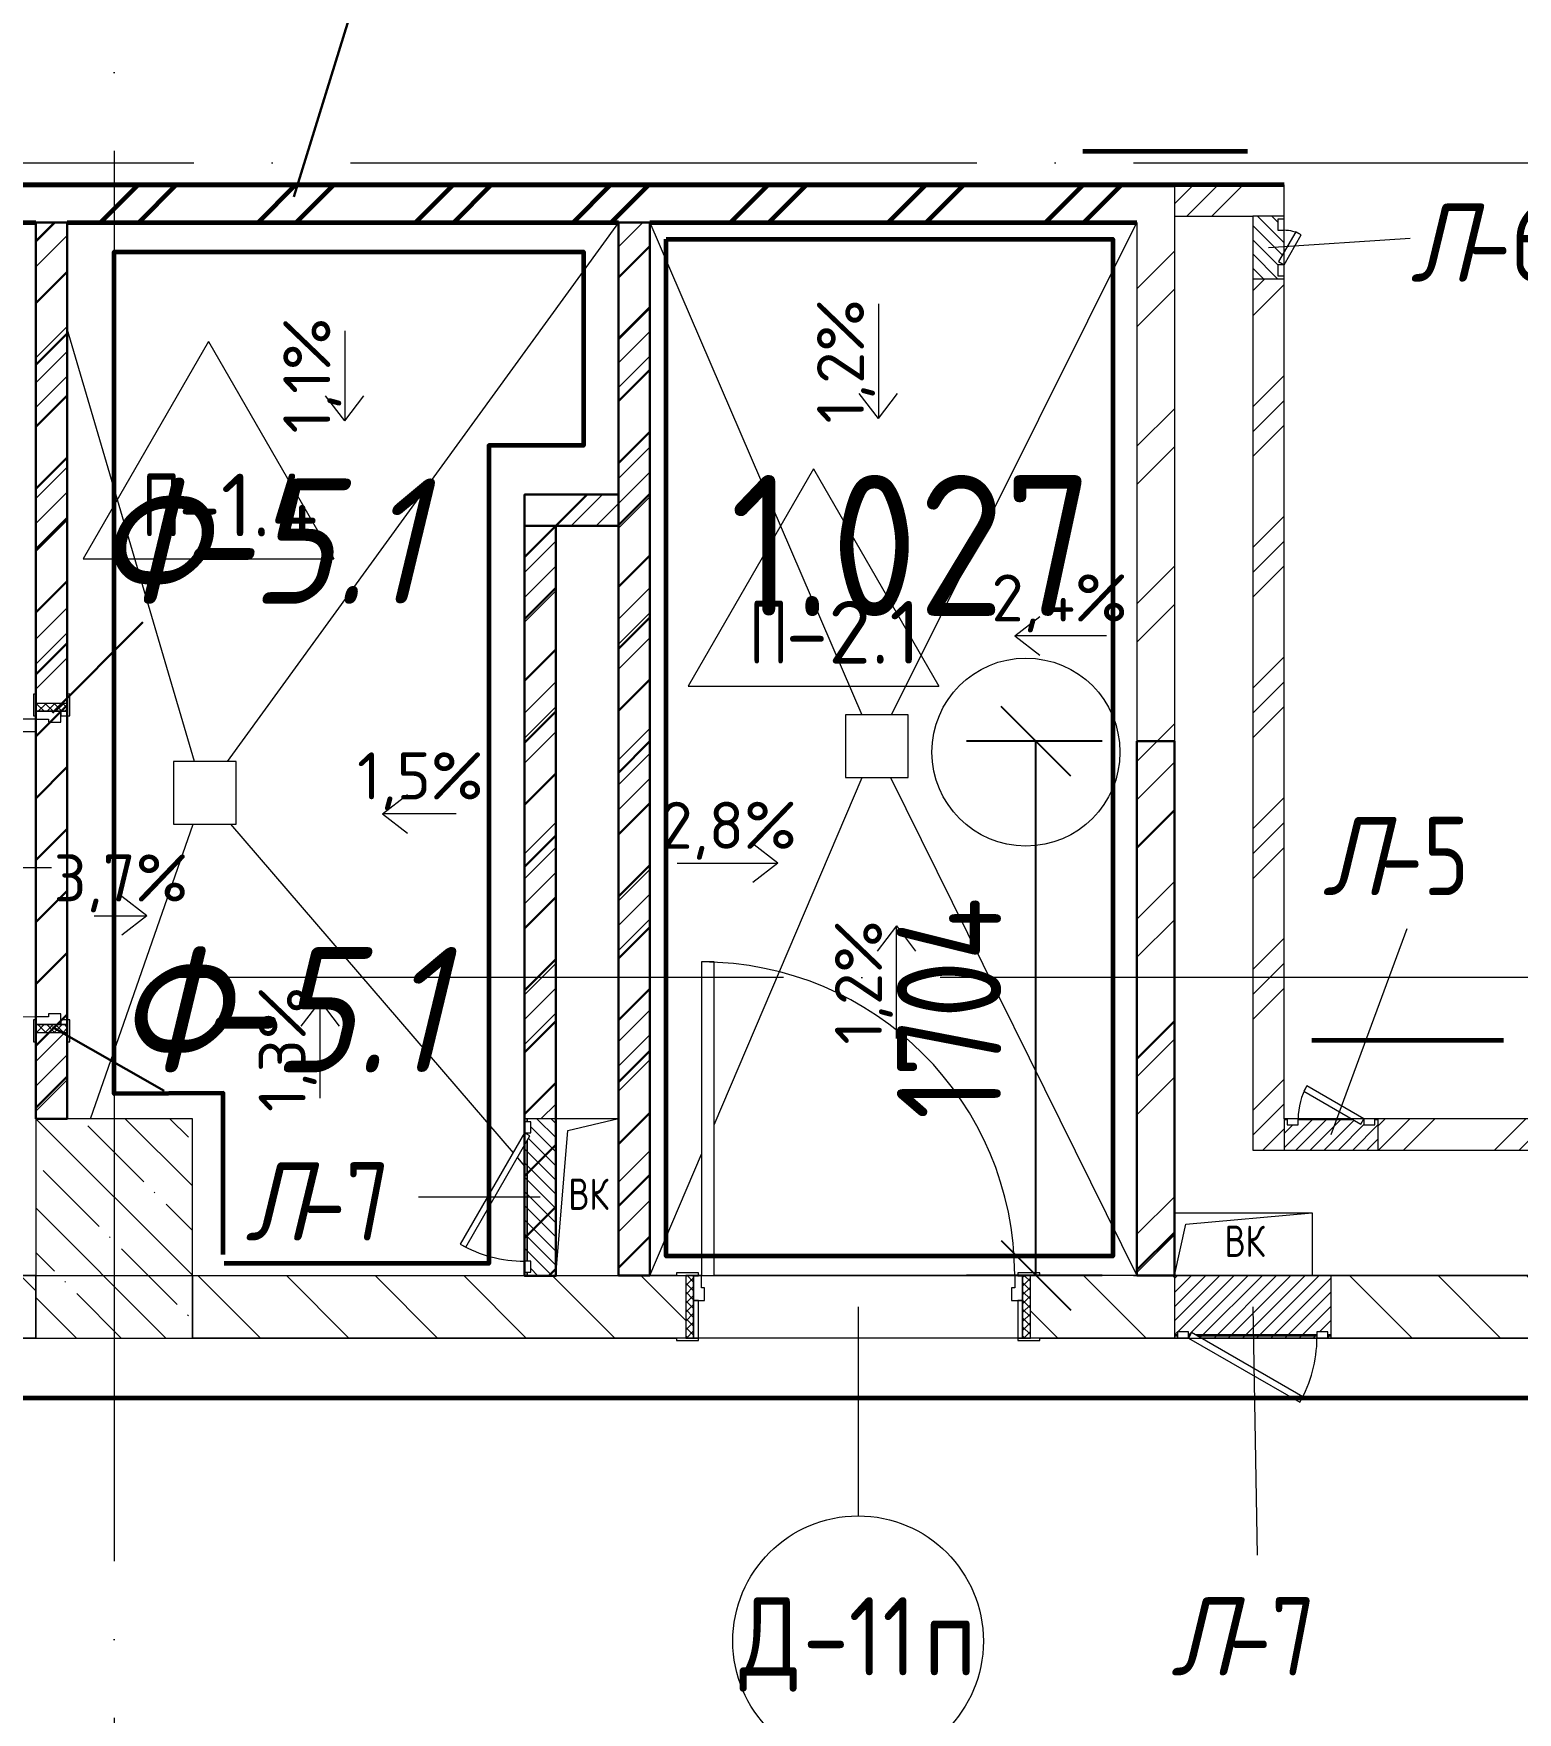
# Model space of a CAD drawing. Header units: millimetres. Extents: x -592259 to 288321, y -552984 to 293768.
# Drawn here: x 111230 to 115968, y 38580 to 43938 of the extents above; entities that cross this region are included whole.
import ezdxf

# ---------------------------------------------------------------- set-up
doc = ezdxf.new("R2010")
doc.units = ezdxf.units.MM
doc.linetypes.add('ADSK_Линия сетки', pattern=[2500, 2000, -250, 0, -250])
doc.layers.get('Defpoints').update_dxf_attribs({"color": 250})
for name, color, linetype, lineweight in [('0) кирпич', 30, 'Continuous', 60), ('0.2) Кирп 3.1 вып', 30, 'Continuous', 30), ('0.2) Кирпич 3 вып', 30, 'Continuous', 30), ('0.3) ПГП 4 вып', 4, 'Continuous', 30), ('2)Фарх готовы', 3, 'Continuous', 30), ('2)Фархверки', 40, 'Continuous', 30), ('2.2)Фарх остаток.', 1, 'Continuous', 30), ('4.1) Штук. 3 вып', 6, 'Continuous', 60), ('4.1) Штук. 3.1 вып', 6, 'Continuous', 60), ('4.1.1) Штук.  швы3 вып.', 6, 'Continuous', 60), ('4.2) Штук 4 вып', 6, 'Continuous', 60), ('A-AREA-____-IDEN', 250, 'Continuous', 9), ('A-DETL-GENF-OTLN', 250, 'Continuous', 5), ('A-DOOR-____-IDEN', 250, 'Continuous', 9), ('A-DOOR-____-MCUT', 250, 'Continuous', 5), ('A-DOOR-____-OTLN', 250, 'Continuous', 5), ('A-DOOR-FRAM-MCUT', 250, 'Continuous', 5), ('A-DOOR-FRAM-OTLN', 250, 'Continuous', 5), ('A-FLOR-____-IDEN', 250, 'Continuous', 9), ('A-FLOR-____-OTLN', 250, 'Continuous', 9), ('A-GENM-____-MCUT', 250, 'Continuous', 25), ('A-GENM-____-OTLN', 250, 'Continuous', 9), ('A-GLAZ-____-OTLN', 250, 'Continuous', 5), ('A-WALL-____-MCUT', 250, 'Continuous', 13), ('A-WALL-____-PATT', 250, 'Continuous', 13), ('G-____-____-DIMS', 250, 'Continuous', 9), ('I-WALL-____-OTLN', 250, 'Continuous', 9), ('S-COLS-____-MCUT', 250, 'Continuous', 25), ('S-COLS-____-OTLN', 250, 'Continuous', 9), ('S-GRID-____-OTLN', 250, 'Continuous', 9)]:
    doc.layers.add(name, color=color, linetype=linetype, lineweight=lineweight)
doc.styles.add('GOST Common_1', font='', dxfattribs={"width": 0.9, "height": 250})
doc.styles.add('ISOCPEUR', font='isocpeur.ttf', dxfattribs={"width": 0.8, "height": 100})
doc.styles.add('ISOCPEUR_1', font='isocpeur.ttf', dxfattribs={"width": 0.9, "height": 250})
doc.styles.add('ISOCPEUR_2', font='isocpeur.ttf', dxfattribs={"height": 160})
doc.styles.add('ISOCPEUR_3', font='isocpeur.ttf', dxfattribs={"height": 250})
doc.styles.add('ISOCPEUR_I', font='isocpeui.ttf', dxfattribs={"width": 0.9, "height": 12.5})
doc.styles.add('ISOCPEUR_I_1', font='ГОСТ тип А.ttf', dxfattribs={"height": 2500})
doc.styles.get("Standard").update_dxf_attribs({"font": 'ГОСТ тип А.ttf'})
doc.styles.get('GOST Common_1').set_extended_font_data('GOST Common')
doc.dimstyles.new('А3', dxfattribs={"dimtxt": 333, "dimasz": 222, "dimexe": 222, "dimexo": 111, "dimgap": 111, "dimtad": 1, "dimtoh": 1, "dimdec": 0, "dimrnd": 0.0015, "dimzin": 0, "dimdsep": 46, "dimtxsty": 'Standard', "dimblk": 'OBLIQUE', "dimcen": 0, "dimclrd": 7, "dimclre": 7, "dimclrt": 7, "dimadec": 0, "dimazin": 0, "dimtfac": 1, "dimtdec": 0, "dimtofl": 0, "dimtmove": 0, "dimatfit": 3, "dimfxl": 1, "dimtolj": 1, "dimtzin": 0, "dimarcsym": 0})
pattern_1 = [(45, (12287.9, -0.0006), (-224.5064, 224.5064), []), (45, (12367.3, -0.0006), (0, 449.0128), []), (45, (12208.54, -0.0006), (0, 449.0128), [])]
pattern_2 = [(45, (12287.9, -0.0006), (-251.4472, 251.4472), []), (45, (12287.9, 381), (-251.4472, 251.4472), [])]
pattern_3 = [(45, (125, 0), (-22.6274, 22.6274), [])]

# ---------------------------------------------------------------- blocks, each defined once
blk = doc.blocks.new('Дверь_СКБ_1Ст_Внутренняя - Д-11п_1100x2100h_ПУИ-41840653-АР1_Маркировочный план 1 этажа С2и3')
at = {"layer": 'A-DOOR-____-OTLN'}
h = blk.add_hatch(dxfattribs=at)
h.set_pattern_fill('FP_14', color=256, style=0, pattern_type=2)
h.set_pattern_definition([(135, (1751.41, 164.685), (-14.14214, -14.14214), []), (225, (1751.41, 164.685), (14.14214, -14.14214), [])])
h.paths.add_polyline_path([(562.5, -100), (562.5, 100), (537.5, 100), (537.5, -100), (562.5, -100)])
at = {"layer": 'A-DOOR-FRAM-OTLN'}
h = blk.add_hatch(dxfattribs=at)
h.set_pattern_fill('FP_15', color=256, style=0, pattern_type=2)
h.set_pattern_definition([(45, (-371.384, 164.685), (-14.1421, 14.1421), []), (135, (-371.384, 164.685), (-14.1421, -14.1421), [])])
h.paths.add_polyline_path([(-512.5, -100), (-512.5, 100), (-537.5, 100), (-537.5, -100)])
at = {"layer": 'A-DOOR-____-MCUT'}
for p, q in [((-487.5, 1100), (-487.5, 100)), ((-447.5, 1100), (-487.5, 1100)), ((-447.5, 100), (-447.5, 1100)), ((-487.5, 100), (-447.5, 100))]:
    blk.add_line(p, q, dxfattribs=at)
at = {"layer": 'A-DOOR-____-OTLN'}
blk.add_arc((-487.5, 100), 1000, 360, 90, dxfattribs=at)
at = {"layer": 'A-DOOR-FRAM-MCUT'}
for p, q in [((-497.5, 108), (-567.5, 108)), ((-567.5, 108), (-567.5, 100)), ((-497.5, 100), (-497.5, 108)), ((592.5, 108), (522.5, 108)), ((522.5, 108), (522.5, 100)), ((592.5, 100), (592.5, 108)), ((-567.5, 100), (-497.5, 100)), ((-512.5, 100), (-537.5, 100)), ((-537.5, 100), (-537.5, -100)), ((-487.5, 100), (-512.5, 100)), ((-512.5, 100), (-512.5, 20)), ((-512.5, -100), (-512.5, 100)), ((-497.5, 100), (-512.5, 100)), ((-512.5, 100), (-512.5, 99)), ((-512.5, 99), (-497.5, 99)), ((-497.5, 99), (-497.5, 100)), ((-487.5, 60), (-487.5, 100)), ((-477.5, 60), (-487.5, 60)), ((-477.5, 20), (-477.5, 60)), ((512.5, 60), (502.5, 60)), ((502.5, 60), (502.5, 20)), ((512.5, 100), (512.5, 60)), ((537.5, 100), (512.5, 100)), ((537.5, 100), (522.5, 100)), ((522.5, 100), (522.5, 99)), ((522.5, 100), (592.5, 100)), ((522.5, 99), (537.5, 99)), ((537.5, 20), (537.5, 100)), ((562.5, 100), (537.5, 100)), ((537.5, 100), (537.5, -100)), ((537.5, 99), (537.5, 100)), ((562.5, -100), (562.5, 100)), ((-512.5, 20), (-477.5, 20)), ((-497.5, 20), (-512.5, 20)), ((-512.5, 20), (-512.5, -100)), ((-497.5, -100), (-497.5, 20)), ((502.5, 20), (537.5, 20)), ((537.5, 20), (522.5, 20)), ((522.5, 20), (522.5, -100)), ((537.5, -100), (537.5, 20)), ((-497.5, -100), (-567.5, -100)), ((-567.5, -100), (-567.5, -108)), ((-537.5, -100), (-512.5, -100)), ((-512.5, -100), (-497.5, -100)), ((-497.5, -108), (-497.5, -100)), ((522.5, -100), (537.5, -100)), ((592.5, -100), (522.5, -100)), ((522.5, -100), (522.5, -108)), ((537.5, -100), (562.5, -100)), ((592.5, -108), (592.5, -100)), ((-567.5, -108), (-497.5, -108)), ((522.5, -108), (592.5, -108))]:
    blk.add_line(p, q, dxfattribs=at)
blk = doc.blocks.new('Дверь_СКБ_1Ст_Внутренняя - Д-34л_1050x2100h_Душ-42650450-АР1_Маркировочный план 1 этажа С2и3')
at = {"layer": 'A-DOOR-____-OTLN'}
h = blk.add_hatch(dxfattribs=at)
h.set_pattern_fill('FP_32', color=256, style=0, pattern_type=2)
h.set_pattern_definition([(135, (1776.41, 114.685), (-14.14214, -14.14214), []), (225, (1776.41, 114.685), (14.14214, -14.14214), [])])
h.paths.add_polyline_path([(512.5, -50), (537.5, -50), (537.5, 50), (512.5, 50)])
at = {"layer": 'A-DOOR-FRAM-OTLN'}
h = blk.add_hatch(dxfattribs=at)
h.set_pattern_fill('FP_33', color=256, style=0, pattern_type=2)
h.set_pattern_definition([(45, (-346.384, 114.685), (-14.1421, 14.1421), []), (135, (-346.384, 114.685), (-14.1421, -14.1421), [])])
h.paths.add_polyline_path([(-512.5, 48.1), (-512.5, -50), (-487.5, -50), (-487.5, 50), (-512.5, 50)])
at = {"layer": 'A-DOOR-____-MCUT'}
for p, q in [((487.5, 1000), (447.5, 1000)), ((447.5, 1000), (447.5, 50)), ((487.5, 50), (487.5, 1000)), ((447.5, 50), (487.5, 50))]:
    blk.add_line(p, q, dxfattribs=at)
at = {"layer": 'A-DOOR-____-OTLN'}
blk.add_arc((487.5, 50), 950, 90, 180, dxfattribs=at)
at = {"layer": 'A-DOOR-FRAM-MCUT'}
for p, q in [((-472.5, 58), (-542.5, 58)), ((-542.5, 58), (-542.5, 50)), ((-472.5, 50), (-472.5, 58)), ((567.5, 58), (497.5, 58)), ((497.5, 58), (497.5, 50)), ((567.5, 50), (567.5, 58)), ((-542.5, 50), (-472.5, 50)), ((-487.5, 50), (-512.5, 50)), ((-512.5, 50), (-512.5, -50)), ((-462.5, 50), (-487.5, 50)), ((-487.5, 50), (-487.5, -30)), ((-487.5, -50), (-487.5, 50)), ((-472.5, 50), (-487.5, 50)), ((-487.5, 50), (-487.5, 49)), ((-487.5, 49), (-472.5, 49)), ((-472.5, 49), (-472.5, 50)), ((-462.5, 10), (-462.5, 50)), ((-452.5, 10), (-462.5, 10)), ((-452.5, -30), (-452.5, 10)), ((487.5, 10), (477.5, 10)), ((477.5, 10), (477.5, -30)), ((487.5, 50), (487.5, 10)), ((512.5, 50), (487.5, 50)), ((512.5, 50), (497.5, 50)), ((497.5, 50), (497.5, 49)), ((497.5, 50), (567.5, 50)), ((497.5, 49), (512.5, 49)), ((512.5, -30), (512.5, 50)), ((537.5, 50), (512.5, 50)), ((512.5, 50), (512.5, -50)), ((512.5, 49), (512.5, 50)), ((537.5, -50), (537.5, 50)), ((-472.5, -50), (-542.5, -50)), ((-542.5, -50), (-542.5, -58)), ((-512.5, -50), (-487.5, -50)), ((-487.5, -30), (-452.5, -30)), ((-472.5, -30), (-487.5, -30)), ((-487.5, -30), (-487.5, -50)), ((-487.5, -50), (-472.5, -50)), ((-472.5, -50), (-472.5, -30)), ((-472.5, -58), (-472.5, -50)), ((477.5, -30), (512.5, -30)), ((512.5, -30), (497.5, -30)), ((497.5, -30), (497.5, -50)), ((497.5, -50), (512.5, -50)), ((567.5, -50), (497.5, -50)), ((497.5, -50), (497.5, -58)), ((512.5, -50), (512.5, -30)), ((512.5, -50), (537.5, -50)), ((567.5, -58), (567.5, -50)), ((-542.5, -58), (-472.5, -58)), ((497.5, -58), (567.5, -58))]:
    blk.add_line(p, q, dxfattribs=at)
blk = doc.blocks.new('_Wn_-As_OpeningMEP_floor__Rectangular - _Wn_-As_OpeningMEP_floor__Rectangular-34706068-АР1_Маркировочный план 1 этажа С2и3')
at = {"layer": 'A-DETL-GENF-OTLN', "lineweight": 5}
for p, q in [((-220, -50), (-183.6, 113.5)), ((-183.6, 113.5), (220, 150))]:
    blk.add_line(p, q, dxfattribs=at)
blk = doc.blocks.new('_Wn_-As_OpeningMEP_floor__Rectangular - _Wn_-As_OpeningMEP_floor__Rectangular-32466846-АР1_Маркировочный план 1 этажа С2и3')
at = {"layer": 'A-DETL-GENF-OTLN', "lineweight": 5}
for p, q in [((-62.2, 262.2), (100, 300)), ((-100, -200), (-62.2, 262.2))]:
    blk.add_line(p, q, dxfattribs=at)
blk = doc.blocks.new('АР_Люк - ЛРС_ВК_200х200_внутренний_RAL 9006-V129-АР1_Маркировочный план 1 этажа С2и3')
at = {"layer": 'A-DOOR-____-OTLN'}
h = blk.add_hatch(dxfattribs=at)
h.set_pattern_fill('FP_148', color=256, style=0, pattern_type=2)
h.set_pattern_definition(pattern_3)
h.paths.add_polyline_path([(25, -50), (225, -50), (225, 50), (215, 50), (215, 30), (180, 30), (180, 50), (170, 32.7), (140, 50), (70, 50), (70, 30), (35, 30), (35, 50), (25, 50), (25, -43.3)])
at = {"layer": 'A-DETL-GENF-OTLN', "lineweight": 5}
for p, q in [((225, 50), (25, 50)), ((25, 50), (25, -50)), ((225, -50), (225, 50)), ((25, -50), (225, -50))]:
    blk.add_line(p, q, dxfattribs=at)
at = {"layer": 'A-DOOR-____-MCUT', "lineweight": 5}
for p, q in [((84.7, 105), (74.7, 87.7)), ((74.7, 87.7), (170, 32.7)), ((180, 50), (84.7, 105)), ((70, 50), (35, 50)), ((35, 50), (35, 30)), ((35, 30), (70, 30)), ((70, 30), (70, 50)), ((170, 32.7), (180, 50)), ((215, 50), (180, 50)), ((180, 50), (180, 30)), ((180, 30), (215, 30)), ((215, 30), (215, 50))]:
    blk.add_line(p, q, dxfattribs=at)
blk.add_arc((180, 50), 110, 150, 180, dxfattribs=at)
at = {"layer": 'A-DOOR-____-OTLN'}
blk.add_line((180, 50), (84.7, 105), dxfattribs=at)
blk = doc.blocks.new('АР_Люк - ЛРС_ВК_500х400_наружный_NCS S 1000-N-42722041-АР1_Маркировочный план 1 этажа С2и3')
at = {"layer": 'A-DOOR-____-OTLN'}
h = blk.add_hatch(dxfattribs=at)
h.set_pattern_fill('FP_148', color=256, style=0, pattern_type=2)
h.set_pattern_definition(pattern_3)
h.paths.add_polyline_path([(-125, 50), (-125, -50), (375, -50), (375, 50), (365, 50), (365, 30), (330, 30), (330, 50), (320, 32.7), (290, 50), (-80, 50), (-80, 30), (-115, 30), (-115, 50), (-119.6, 50)])
at = {"layer": 'A-DETL-GENF-OTLN', "lineweight": 5}
for p, q in [((375, 50), (-125, 50)), ((-125, 50), (-125, -50)), ((375, -50), (375, 50)), ((-125, -50), (375, -50))]:
    blk.add_line(p, q, dxfattribs=at)
at = {"layer": 'A-DOOR-____-MCUT', "lineweight": 5}
for p, q in [((-25.1, 255), (-35.1, 237.7)), ((-35.1, 237.7), (320, 32.7)), ((330, 50), (-25.1, 255)), ((-80, 50), (-115, 50)), ((-115, 50), (-115, 30)), ((-115, 30), (-80, 30)), ((-80, 30), (-80, 50)), ((320, 32.7), (330, 50)), ((365, 50), (330, 50)), ((330, 50), (330, 30)), ((330, 30), (365, 30)), ((365, 30), (365, 50))]:
    blk.add_line(p, q, dxfattribs=at)
blk.add_arc((330, 50), 410, 150, 180, dxfattribs=at)
at = {"layer": 'A-DOOR-____-OTLN'}
blk.add_line((330, 50), (-25.1, 255), dxfattribs=at)
blk = doc.blocks.new('ASML_АР_Отделка Люка - ВО Отделка люков_Грунтовка 0_Шпатлевка 0_Окраска 0_0-42722003-АР1_Маркировочный план 1 этажа С2и3')
at = {"layer": 'A-GENM-____-MCUT', "lineweight": 5}
for p, q in [((-240, 3), (-250, 3)), ((-250, 3), (-250, 0)), ((177.1, 3), (-205, 3)), ((205, 3), (201, 3)), ((250, 3), (240, 3)), ((250, 0), (250, 3)), ((-250, 0), (-240, 0)), ((-205, 0), (182.3, 0)), ((199.2, 0), (205, 0)), ((240, 0), (250, 0))]:
    blk.add_line(p, q, dxfattribs=at)
blk = doc.blocks.new('АР_Люк - ЛРС_ВК_500х400_наружный_NCS S 1000-N-42726614-АР1_Маркировочный план 1 этажа С2и3')
at = {"layer": 'A-DOOR-____-OTLN'}
h = blk.add_hatch(dxfattribs=at)
h.set_pattern_fill('FP_148', color=256, style=0, pattern_type=2)
h.set_pattern_definition(pattern_3)
h.paths.add_polyline_path([(-80, 100), (-80, 80), (-115, 80), (-115, 100), (-125, 100), (-125, -100), (375, -100), (375, 100), (365, 100), (365, 80), (330, 80), (330, 100), (320, 82.7), (290, 100), (-35.1, 100)])
at = {"layer": 'A-DETL-GENF-OTLN', "lineweight": 5}
for p, q in [((375, 100), (-125, 100)), ((-125, 100), (-125, -100)), ((375, -100), (375, 100)), ((-125, -100), (375, -100))]:
    blk.add_line(p, q, dxfattribs=at)
at = {"layer": 'A-DOOR-____-MCUT', "lineweight": 5}
for p, q in [((-25.1, 305), (-35.1, 287.7)), ((-35.1, 287.7), (320, 82.7)), ((330, 100), (-25.1, 305)), ((-80, 100), (-115, 100)), ((-115, 100), (-115, 80)), ((-115, 80), (-80, 80)), ((-80, 80), (-80, 100)), ((320, 82.7), (330, 100)), ((365, 100), (330, 100)), ((330, 100), (330, 80)), ((330, 80), (365, 80)), ((365, 80), (365, 100))]:
    blk.add_line(p, q, dxfattribs=at)
blk.add_arc((330, 100), 410, 150, 180, dxfattribs=at)
at = {"layer": 'A-DOOR-____-OTLN'}
blk.add_line((330, 100), (-25.1, 305), dxfattribs=at)
blk = doc.blocks.new('АР_Люк - ЛРС_ВК_300х400_внутренний_RAL 9003-42726780-АР1_Маркировочный план 1 этажа С2и3')
at = {"layer": 'A-DOOR-____-OTLN'}
h = blk.add_hatch(dxfattribs=at)
h.set_pattern_fill('FP_148', color=256, style=0, pattern_type=2)
h.set_pattern_definition(pattern_3)
h.paths.add_polyline_path([(92.8, -50), (275, -50), (275, 50), (265, 50), (265, 30), (230, 30), (230, 50), (220, 32.7), (190, 50), (20, 50), (20, 30), (-15, 30), (-15, 50), (-25, 50), (-25, -50), (38.1, -50)])
at = {"layer": 'A-DETL-GENF-OTLN', "lineweight": 5}
for p, q in [((275, 50), (-25, 50)), ((-25, 50), (-25, -50)), ((275, -50), (275, 50)), ((-25, -50), (275, -50))]:
    blk.add_line(p, q, dxfattribs=at)
at = {"layer": 'A-DOOR-____-MCUT', "lineweight": 5}
for p, q in [((48.1, 155), (38.1, 137.7)), ((38.1, 137.7), (220, 32.7)), ((230, 50), (48.1, 155)), ((20, 50), (-15, 50)), ((-15, 50), (-15, 30)), ((-15, 30), (20, 30)), ((20, 30), (20, 50)), ((220, 32.7), (230, 50)), ((265, 50), (230, 50)), ((230, 50), (230, 30)), ((230, 30), (265, 30)), ((265, 30), (265, 50))]:
    blk.add_line(p, q, dxfattribs=at)
blk.add_arc((230, 50), 210, 150, 180, dxfattribs=at)
at = {"layer": 'A-DOOR-____-OTLN'}
blk.add_line((230, 50), (48.1, 155), dxfattribs=at)
blk = doc.blocks.new('ASML_АР_Отделка Люка - ВО Отделка люков_Грунтовка 0_Шпатлевка 0_Окраска 0_0-42467640-АР1_Маркировочный план 1 этажа С2и3')
at = {"layer": 'A-GENM-____-MCUT', "lineweight": 5}
for p, q in [((-140, 3), (-150, 3)), ((-150, 3), (-150, 0)), ((65, 3), (-105, 3)), ((150, 3), (140, 3)), ((150, 0), (150, 3)), ((-150, 0), (-140, 0)), ((-105, 0), (70.2, 0)), ((103.3, 0), (105, 0)), ((140, 0), (150, 0))]:
    blk.add_line(p, q, dxfattribs=at)
blk = doc.blocks.new('AAR_СКБ_Марка_Помещения_мал - Номер-28977439-АР1_Маркировочный план 1 этажа С2и3')
at = {"layer": 'A-AREA-____-IDEN'}
blk.add_circle((-0.028, 0), 3, dxfattribs=at)
blk = doc.blocks.new('AAR_СКБ_Марка_Перекрытия - Марка пола-17325028-АР1_Маркировочный план 1 этажа С2и3')
at = {"layer": 'A-FLOR-____-IDEN'}
for p, q in [((0, 6.932), (-4.002, 0)), ((0, 6.932), (4.002, 0)), ((-4.002, 0), (4.002, 0))]:
    blk.add_line(p, q, dxfattribs=at)
blk = doc.blocks.new('ADSK_Марка_Дверь - Типоразмер_ADSK_Марка-30565456-АР1_Маркировочный план 1 этажа С2и3')
at = {"layer": 'A-DOOR-____-IDEN'}
blk.add_circle((0, 0), 4, dxfattribs=at)
blk = doc.blocks.new('_Oblique')
at = {"color": 0, "linetype": 'ByBlock', "lineweight": -2}
blk.add_line((-0.5, -0.5), (0.5, 0.5), dxfattribs=at)
blk = doc.blocks.new('*D5516')
at = {"color": 7, "lineweight": -2, "transparency": 16777216}
for p, q in [((114641.9, 41679.4), (114208.7, 41679.4)), ((114430.7, 39975), (114430.7, 41679.4)), ((114641.9, 39975), (114208.7, 39975))]:
    blk.add_line(p, q, dxfattribs=at)
at = {"layer": 'Defpoints', "color": 0, "transparency": 16777216}
for p in [(114430.7, 41679.4), (114752.9, 41679.4), (114752.9, 39975)]:
    blk.add_point(p, dxfattribs=at)
at = {"color": 7, "lineweight": -2, "transparency": 16777216, "xscale": 222, "yscale": 222, "zscale": 222}
for p, rotation in [((114430.7, 41679.4), 90), ((114430.7, 39975), 270)]:
    blk.add_blockref('_Oblique', p, dxfattribs=dict(at, rotation=rotation))
at = {"color": 7, "transparency": 16777216, "insert": (114153.2, 40827.2), "char_height": 333, "attachment_point": 5, "rotation": 90}
blk.add_mtext('\\A1;1704', dxfattribs=at)

msp = doc.modelspace()

# ---------------------------------------------------------------- hatches: boundary and pattern name
at = {"layer": '0) кирпич'}
h = msp.add_hatch(dxfattribs=at)
h.set_pattern_fill('FP_4', color=256, style=0, pattern_type=2)
h.set_pattern_definition(pattern_2)
h.paths.add_polyline_path([(113874.3736, 43335), (114872.9005, 43335), (114872.9005, 43455), (109022.9142, 43455), (109022.9142, 43335), (113823.171, 43335)])
at = {"layer": '0.2) Кирпич 3 вып'}
h = msp.add_hatch(dxfattribs=at)
h.set_pattern_fill('ANSI31', color=256, scale=150)
h.paths.add_polyline_path([(114752.9005, 39975.023), (114872.9005, 39975.023), (114872.9005, 41679.3705), (114752.9005, 41679.3705)])
at = {"layer": '0.3) ПГП 4 вып'}
h = msp.add_hatch(dxfattribs=at)
h.set_pattern_fill('ANSI31', color=256, scale=44)
h.paths.add_polyline_path([(111237.8919, 40475), (111337.9138, 40475), (111337.9138, 43335), (111237.8919, 43335)])
h = msp.add_hatch(dxfattribs=at)
h.set_pattern_fill('ANSI31', color=256, scale=44)
h.paths.add_polyline_path([(113097.9005, 43335), (113197.9005, 43335), (113197.9005, 39975.023), (113097.9005, 39975.023)])
h = msp.add_hatch(dxfattribs=at)
h.set_pattern_fill('ANSI31', color=256, scale=44)
h.paths.add_polyline_path([(112797.9005, 42467), (113097.9005, 42467), (113097.9005, 42367), (112797.9005, 42367)])
h = msp.add_hatch(dxfattribs=at)
h.set_pattern_fill('ANSI31', color=256, scale=44)
h.paths.add_polyline_path([(112897.9005, 42367), (112797.9005, 42367), (112797.9005, 39973.407), (112897.9005, 39973.407)])
at = {"layer": 'A-WALL-____-PATT', "lineweight": 15, "true_color": 0x000000}
h = msp.add_hatch(dxfattribs=at)
h.set_pattern_fill('FP_5', color=18, style=0, pattern_type=2)
h.set_pattern_definition(pattern_1)
h.paths.add_polyline_path([(115222.9005, 43355), (115222.9005, 43455), (114872.9005, 43455), (114872.9005, 43355), (115132.8043, 43355)])
h = msp.add_hatch(dxfattribs=at)
h.set_pattern_fill('FP_5', color=18, style=0, pattern_type=2)
h.set_pattern_definition(pattern_1)
h.paths.add_polyline_path([(111237.9138, 40475), (111337.9138, 40475), (111337.9138, 40749.9994), (111237.9138, 40749.9994), (111237.9138, 40719.9994)])
h.paths.add_polyline_path([(111237.9138, 41799.9994), (111337.9138, 41799.9994), (111337.9138, 43335), (111237.9138, 43335), (111237.9138, 41814.357)])
h = msp.add_hatch(dxfattribs=at)
h.set_pattern_fill('FP_5', color=18, style=0, pattern_type=2)
h.set_pattern_definition(pattern_1)
h.paths.add_polyline_path([(113097.9005, 39975.023), (113197.8992, 39975.0549), (113197.9005, 43335), (113097.9005, 43335), (113097.9005, 39975.0568)])
h = msp.add_hatch(dxfattribs=at)
h.set_pattern_fill('FP_4', color=18, style=0, pattern_type=2)
h.set_pattern_definition(pattern_2)
h.paths.add_polyline_path([(114752.9005, 39975.023), (114872.9005, 39975.0568), (114872.9005, 43335), (114752.9005, 43335), (114752.9005, 39975.0263)])
h = msp.add_hatch(dxfattribs=at)
h.set_pattern_fill('FP_5', color=18, style=0, pattern_type=2)
h.set_pattern_definition(pattern_1)
h.paths.add_polyline_path([(115222.9005, 40475.023), (115222.9005, 43155), (115122.9005, 43155), (115122.9005, 40475.023)])
h = msp.add_hatch(dxfattribs=at)
h.set_pattern_fill('FP_5', color=18, style=0, pattern_type=2)
h.set_pattern_definition(pattern_1)
h.paths.add_polyline_path([(112804.9005, 40475.023), (112897.9005, 40475.0568), (112897.9005, 42467), (112797.9005, 42467), (112797.9005, 40475.023)])
h = msp.add_hatch(dxfattribs=at)
h.set_pattern_fill('FP_5', color=18, style=0, pattern_type=2)
h.set_pattern_definition(pattern_1)
h.paths.add_polyline_path([(112897.9005, 42367), (113097.9005, 42367), (113097.9005, 42467), (112897.9005, 42467)])
h = msp.add_hatch(dxfattribs=at)
h.set_pattern_fill('FP_5', color=18, style=0, pattern_type=2)
h.set_pattern_definition(pattern_1)
h.paths.add_polyline_path([(120237.9334, 40375.023), (120302.9138, 40375.023), (120302.9138, 40475.023), (117737.9005, 40475.023), (117737.9005, 40375.023), (120202.9138, 40375.023)])
h.paths.add_polyline_path([(117537.8919, 40375.023), (117537.9005, 40375.023), (117537.8919, 40475.023)])
h.paths.add_polyline_path([(115805.5828, 40375.023), (116837.9005, 40375.023), (116837.9005, 40475.023), (115522.9005, 40475.023), (115522.9005, 40375.023), (115588.6122, 40375.023)])
h.paths.add_polyline_path([(115222.9005, 40375.023), (115222.9005, 40475.023), (115122.9005, 40475.023), (115122.9005, 40375.023), (115150.5869, 40375.023)])
h = msp.add_hatch(dxfattribs=at)
h.set_pattern_fill('FP_2', color=18, style=0, pattern_type=2)
h.set_pattern_definition([(135, (12287.91, -0.0006), (-141.42136, -141.42136), [])])
h.paths.add_polyline_path([(110957.9138, 39775.023), (111237.8919, 39775.023), (111237.8919, 39975.023), (110927.9138, 39975.023), (110927.9138, 39775.023)])
h.paths.add_polyline_path([(120521.7793, 39775.023), (120608.9138, 39775.023), (120608.9138, 39975.023), (117537.8919, 39975.023), (117537.8919, 39775.023), (120391.5063, 39775.023)])
h.paths.add_polyline_path([(114412.9005, 39775.023), (114872.9005, 39775.023), (114872.9001, 39975.023), (114412.9005, 39975.023)])
h.paths.add_polyline_path([(117037.8919, 39775.023), (117037.8919, 39975.023), (115372.9005, 39975.023), (115372.9005, 39775.023), (116587.9144, 39775.023)])
h.paths.add_polyline_path([(113206.2618, 39775.023), (113312.9005, 39775.023), (113312.9005, 39975.023), (112797.9005, 39975.023), (112797.9005, 39973.407), (111737.8919, 39973.407), (111737.8919, 39775.023), (113197.9005, 39775.023)])
h.paths.add_polyline_path([(105972.666, 39775.023), (109827.9138, 39775.023), (109827.9138, 39975.023), (105937.8919, 39974.1637), (105937.9138, 39775.0243), (105942.3609, 39775.023)])
at = {"layer": 'S-COLS-____-OTLN', "lineweight": 5, "true_color": 0x000000}
h = msp.add_hatch(dxfattribs=at)
h.set_pattern_fill('FP_1', color=18, style=0, pattern_type=2)
h.set_pattern_definition([(135, (12287.91, -0.0006), (-142.5612, -142.5612), []), (135, (12430.48, -0.0006), (-142.5612, -142.5612), [252.016, -50.403, 3.353, -47.05])])
h.paths.add_polyline_path([(111239.8528, 39775), (111737.8919, 39775.023), (111737.8919, 40475), (111237.8919, 40475), (111237.8919, 39775)])

# ---------------------------------------------------------------- linework, layer by layer
at = {"layer": '0) кирпич'}
for p, q in [((115222.9005, 43455), (109022.9142, 43455)), ((109142.9142, 43335), (111237.9138, 43335)), ((111337.9138, 43335), (113097.9005, 43335)), ((113197.9005, 43335), (114752.9005, 43335))]:
    msp.add_line(p, q, dxfattribs=at)
at = {"layer": '0.2) Кирп 3.1 вып'}
msp.add_lwpolyline([(114752.9005, 39975.023), (114872.9005, 39975.023), (114872.9005, 41679.3705), (114752.9005, 41679.3705)], close=True, dxfattribs=at)
at = {"layer": '0.3) ПГП 4 вып'}
for points in [[(111237.8919, 40475), (111337.9138, 40475), (111337.9138, 43335), (111237.8919, 43335)], [(113097.9005, 43335), (113197.9005, 43335), (113197.9005, 39975.023), (113097.9005, 39975.023)], [(112797.9005, 42467), (113097.9005, 42467), (113097.9005, 42367), (112797.9005, 42367)], [(112897.9005, 42367), (112797.9005, 42367), (112797.9005, 39973.407), (112897.9005, 39973.407)]]:
    msp.add_lwpolyline(points, close=True, dxfattribs=at)
at = {"layer": '2)Фарх готовы'}
msp.add_line((112061.5522, 43416.961), (112332.6206, 44293.7503), dxfattribs=at)
at = {"layer": '2.2)Фарх остаток.'}
for p, q in [((111290.6168, 41769.8921), (111579.1638, 42059.8682)), ((111290.6168, 40766.6992), (111647.3447, 40564.164))]:
    msp.add_line(p, q, dxfattribs=at)
at = {"layer": '4.1) Штук. 3 вып'}
msp.add_lwpolyline([(100384.7674, 39584.0455), (120826.1746, 39584.0455), (120826.1746, 36345.8613), (100384.7674, 36345.8613), (100384.7674, 36424.9994)], dxfattribs=at)
at = {"layer": '4.1) Штук. 3.1 вып'}
msp.add_line((108987.9138, 43455), (114872.9005, 43455), dxfattribs=at)
at = {"layer": '4.1) Штук. 3.1 вып', "color": 30, "true_color": 0xf26722}
for points in [[(114580.3701, 43562.2238), (115106.0244, 43562.2238)], [(115311.8504, 40725.6007), (115923.1639, 40725.6007)]]:
    msp.add_lwpolyline(points, dxfattribs=at)
at = {"layer": '4.1.1) Штук.  швы3 вып.'}
for points in [[(109226.5151, 39584.0455), (111730.3932, 39584.0455)], [(112405.0519, 39584.0455), (114908.93, 39584.0455)]]:
    msp.add_lwpolyline(points, dxfattribs=at)
at = {"layer": '4.2) Штук 4 вып'}
msp.add_lwpolyline([(111836.1554, 40042.0672), (111836.1554, 40556.6771), (111487.9138, 40554.7705), (111487.9138, 43241.486), (112986.154, 43241.486), (112986.154, 42622.7428), (112683.5107, 42622.7428), (112683.5107, 40013.3392), (111839.0658, 40013.3392)], dxfattribs=at)
msp.add_lwpolyline([(113249.9765, 43281.2233), (114675.7735, 43281.2233), (114675.7735, 40036.1879), (113249.9765, 40036.1879)], close=True, dxfattribs=at)
at = {"layer": 'A-DOOR-____-IDEN', "color": 18, "true_color": 0x000000}
for p, q in [((115172.9005, 43255), (115625.3553, 43284.5235)), ((111287.9138, 41274.9994), (110413.5037, 41274.9994)), ((115372.9005, 40425.023), (115615.7883, 41082.0063)), ((112847.9005, 40225.023), (112458.8849, 40225.023)), ((113862.9005, 39875.023), (113862.9005, 39207.6086)), ((115122.9005, 39875.023), (115137.3238, 39082.1321))]:
    msp.add_line(p, q, dxfattribs=at)
at = {"layer": 'A-FLOR-____-OTLN', "color": 18, "true_color": 0x000000}
for p, q in [((113097.9005, 43335), (111848.5806, 41615.0364)), ((113197.9005, 43335), (113874.3736, 41763.3697)), ((113969.0807, 41763.3697), (114752.9005, 43335)), ((111744.3486, 41615.0364), (111337.9138, 42995.3781)), ((113402.9005, 40454.9535), (113876.3552, 41563.3697)), ((113966.7848, 41563.3697), (114752.9005, 39975.023)), ((111412.3312, 40475), (111740.2636, 41415.0364)), ((111858.6578, 41415.0364), (112761.1367, 40366.3462)), ((112774.9581, 40350.2856), (112797.9005, 40323.6263)), ((113197.9005, 39975.023), (113362.9005, 40361.3085))]:
    msp.add_line(p, q, dxfattribs=at)
at = {"layer": 'A-FLOR-____-OTLN', "color": 18, "lineweight": 5, "true_color": 0x000000}
for p, q in [((114023.171, 41763.3697), (113823.171, 41763.3697)), ((113823.171, 41763.3697), (113823.171, 41563.3697)), ((114023.171, 41563.3697), (114023.171, 41763.3697)), ((111237.8919, 40799.9994), (111237.8919, 41709.9994)), ((111677.5845, 41615.0364), (111677.5845, 41415.0364)), ((111877.5845, 41615.0364), (111677.5845, 41615.0364)), ((111877.5845, 41415.0364), (111877.5845, 41615.0364)), ((113823.171, 41563.3697), (114023.171, 41563.3697)), ((111677.5845, 41415.0364), (111877.5845, 41415.0364)), ((112897.9005, 40475.0568), (113097.9005, 40475.0568)), ((114872.9005, 40175.0241), (115312.9974, 40175.0241)), ((115312.9974, 40175.0241), (115312.9974, 39975.0241)), ((114362.9005, 39975.023), (113402.9005, 39975.023)), ((111237.8919, 39774.9661), (110957.9138, 39774.9661)), ((113282.9005, 39774.9661), (111737.8919, 39774.9661)), ((114917.9991, 39774.9661), (114442.9005, 39774.9661)), ((117037.8919, 39774.9661), (114957.9991, 39774.9661))]:
    msp.add_line(p, q, dxfattribs=at)
at = {"layer": 'A-WALL-____-MCUT', "color": 18, "lineweight": 15, "true_color": 0x000000}
for p, q in [((114872.9005, 43455), (114872.9005, 39975.023)), ((115222.9005, 43345), (115222.9005, 43455)), ((114872.9005, 43355), (115122.9005, 43355)), ((115122.9005, 43355), (115122.9005, 40375.023)), ((111237.9138, 43335), (111237.9138, 41829.9994)), ((111337.9138, 43335), (111237.9138, 43335)), ((111337.9138, 41829.9994), (111337.9138, 43335)), ((113097.9005, 43335), (113097.9005, 42467)), ((113197.9005, 43335), (113097.9005, 43335)), ((113197.9005, 39975.023), (113197.9005, 43335)), ((114752.9005, 43335), (114752.9005, 39975.023)), ((115222.9005, 43240), (115222.9005, 43310)), ((115222.9005, 40475.023), (115222.9005, 43165)), ((112797.9005, 42467), (112797.9005, 40465.023)), ((113097.9005, 42467), (112797.9005, 42467)), ((112897.9005, 39975.023), (112897.9005, 42367)), ((112897.9005, 42367), (113097.9005, 42367)), ((113097.9005, 42367), (113097.9005, 39975.023)), ((111237.9138, 40719.9994), (111237.9138, 40475)), ((111337.9138, 40475), (111337.9138, 40719.9994)), ((111237.9138, 40475), (111337.9138, 40475)), ((116847.9005, 40475.023), (115522.9005, 40475.023)), ((112797.9005, 40390.023), (112797.9005, 40020.023)), ((115122.9005, 40375.023), (117037.8919, 40375.023)), ((111237.8919, 39975.023), (110957.9138, 39975.023)), ((111237.8919, 39775.023), (111237.8919, 39975.023)), ((112797.9005, 39973.407), (111737.8919, 39973.407)), ((111737.8919, 39973.407), (111737.8919, 39775.023)), ((112797.9005, 39985.023), (112797.9005, 39973.407)), ((112804.9005, 39975.023), (112797.9005, 39975.023)), ((112807.9005, 39975.023), (113097.9005, 39975.023)), ((113097.9005, 39975.023), (113197.9005, 39975.023)), ((113282.9005, 39975.023), (113197.9005, 39975.023)), ((114752.9005, 39975.023), (114442.9005, 39975.023)), ((114752.9005, 39975.023), (114872.9005, 39975.023)), ((117037.8919, 39975.023), (114872.9005, 39975.023)), ((110957.9138, 39775.023), (111237.8919, 39775.023)), ((111737.8919, 39775.023), (113282.9005, 39775.023)), ((114442.9005, 39775.023), (114882.9005, 39775.023)), ((114957.9005, 39775.023), (115327.9005, 39775.023)), ((115362.9005, 39775.023), (117037.8919, 39775.023))]:
    msp.add_line(p, q, dxfattribs=at)
at = {"layer": 'G-____-____-DIMS', "color": 18, "true_color": 0x000000}
for p, q in [((113927.7333, 43075.185), (113927.7333, 42709.3079)), ((112223.7593, 42989.3296), (112223.7593, 42701.6736)), ((112223.7593, 42701.6736), (112162.3732, 42781.6736)), ((112223.7593, 42701.6736), (112285.1455, 42781.6736)), ((113927.7333, 42709.3079), (113866.3471, 42789.3079)), ((113927.7333, 42709.3079), (113989.1194, 42789.3079)), ((114363.6043, 42015.732), (114443.6043, 42077.1182)), ((114363.6043, 42015.732), (114443.6043, 41954.3459)), ((114656.3061, 42015.732), (114363.6043, 42015.732)), ((112344.2782, 41447.9536), (112424.2782, 41509.3398)), ((112344.2782, 41447.9536), (112424.2782, 41386.5674)), ((112579.8895, 41447.9536), (112344.2782, 41447.9536)), ((113606.3977, 41290.3407), (113526.3977, 41351.7269)), ((113285.0621, 41290.3407), (113606.3977, 41290.3407)), ((113606.3977, 41290.3407), (113526.3977, 41228.9546)), ((111592.3449, 41122.282), (111512.3449, 41183.6682)), ((111423.7233, 41122.282), (111592.3449, 41122.282)), ((111592.3449, 41122.282), (111512.3449, 41060.8959)), ((113985.001, 41089.9037), (113923.6148, 41009.9037)), ((113985.001, 41089.9037), (114046.3871, 41009.9037)), ((113985.001, 40730.3896), (113985.001, 41089.9037)), ((112145.1585, 40850.017), (112083.7723, 40770.017)), ((112145.1585, 40850.017), (112206.5446, 40770.017)), ((112145.1585, 40540.1612), (112145.1585, 40850.017))]:
    msp.add_line(p, q, dxfattribs=at)
at = {"layer": 'I-WALL-____-OTLN', "color": 18, "lineweight": 15, "true_color": 0x000000}
for p, q in [((111337.9138, 41759.9994), (111337.9138, 40789.9994)), ((111237.9138, 40799.9994), (111237.9138, 41709.9994)), ((111737.8919, 39975.023), (112797.9005, 39975.023)), ((113402.9005, 39975.023), (114362.9005, 39975.023)), ((114372.9005, 39775.023), (113352.9005, 39775.023))]:
    msp.add_line(p, q, dxfattribs=at)
at = {"layer": 'S-COLS-____-MCUT', "color": 18, "lineweight": 5, "true_color": 0x000000}
for p, q in [((111737.8919, 40475), (111237.8919, 40475)), ((111237.8919, 40475), (111237.8919, 39975.023)), ((111737.8919, 39973.407), (111737.8919, 40475)), ((111237.8919, 39775), (111737.8919, 39775))]:
    msp.add_line(p, q, dxfattribs=at)
at = {"layer": 'S-COLS-____-OTLN', "color": 18, "lineweight": 5, "true_color": 0x000000}
for p, q in [((111237.8919, 39975.023), (111237.8919, 39775)), ((111737.8919, 39775), (111737.8919, 39973.407))]:
    msp.add_line(p, q, dxfattribs=at)
at = {"layer": 'S-GRID-____-OTLN', "color": 18, "linetype": 'ADSK_Линия сетки', "true_color": 0x000000}
for p, q in [((111487.9138, 61063.6538), (111487.9138, -2919.5356)), ((77240.3519, 43525), (168626.8279, 43525)), ((168626.8279, 40925), (111607.9138, 40925)), ((77240.3519, 39975), (168626.8279, 39975))]:
    msp.add_line(p, q, dxfattribs=at)

# ---------------------------------------------------------------- block references
at = {"layer": 'A-AREA-____-IDEN', "color": 18, "true_color": 0x000000, "xscale": 99.99999999999993, "yscale": 99.99999999999993, "zscale": 99.99999999999993}
msp.add_blockref('AAR_СКБ_Марка_Помещения_мал - Номер-28977439-АР1_Маркировочный план 1 этажа С2и3', (114401.5529, 41644.773), dxfattribs=at)
at = {"layer": 'A-DOOR-____-IDEN', "color": 18, "true_color": 0x000000, "xscale": 99.99999999999993, "yscale": 99.99999999999993, "zscale": 99.99999999999993}
msp.add_blockref('ADSK_Марка_Дверь - Типоразмер_ADSK_Марка-30565456-АР1_Маркировочный план 1 этажа С2и3', (113862.9005, 38807.6086), dxfattribs=at)
at = {"layer": 'A-DOOR-____-OTLN', "color": 18, "true_color": 0x000000}
for name, p, rotation in [('АР_Люк - ЛРС_ВК_200х200_внутренний_RAL 9006-V129-АР1_Маркировочный план 1 этажа С2и3', (115172.9005, 43380), 270), ('Дверь_СКБ_1Ст_Внутренняя - Д-34л_1050x2100h_Душ-42650450-АР1_Маркировочный план 1 этажа С2и3', (111287.9138, 41262.4994), 90), ('АР_Люк - ЛРС_ВК_500х400_наружный_NCS S 1000-N-42722041-АР1_Маркировочный план 1 этажа С2и3', (112847.9005, 40100.023), 90), ('АР_Люк - ЛРС_ВК_500х400_наружный_NCS S 1000-N-42726614-АР1_Маркировочный план 1 этажа С2и3', (115247.9005, 39875.023), 180)]:
    msp.add_blockref(name, p, dxfattribs=dict(at, rotation=rotation))
for name, p in [('Дверь_СКБ_1Ст_Внутренняя - Д-11п_1100x2100h_ПУИ-41840653-АР1_Маркировочный план 1 этажа С2и3', (113850.4005, 39875.023)), ('АР_Люк - ЛРС_ВК_300х400_внутренний_RAL 9003-42726780-АР1_Маркировочный план 1 этажа С2и3', (115247.9005, 40425.023))]:
    msp.add_blockref(name, p, dxfattribs=at)
at = {"layer": 'A-FLOR-____-IDEN', "color": 18, "true_color": 0x000000, "xscale": 99.99999999999993, "yscale": 99.99999999999993, "zscale": 99.99999999999993}
for p in [(111788.6688, 42261.7929), (113720.7724, 41855.6286)]:
    msp.add_blockref('AAR_СКБ_Марка_Перекрытия - Марка пола-17325028-АР1_Маркировочный план 1 этажа С2и3', p, dxfattribs=at)
at = {"layer": 'A-GENM-____-OTLN', "color": 18, "lineweight": 5, "true_color": 0x000000}
for p, rotation in [((112807.9005, 40225.023), 90), ((115122.9005, 39785.023), 180)]:
    msp.add_blockref('ASML_АР_Отделка Люка - ВО Отделка люков_Грунтовка 0_Шпатлевка 0_Окраска 0_0-42722003-АР1_Маркировочный план 1 этажа С2и3', p, dxfattribs=dict(at, rotation=rotation))
msp.add_blockref('ASML_АР_Отделка Люка - ВО Отделка люков_Грунтовка 0_Шпатлевка 0_Окраска 0_0-42467640-АР1_Маркировочный план 1 этажа С2и3', (115372.9005, 40472.023), dxfattribs=at)
at = {"layer": 'A-GLAZ-____-OTLN', "color": 18, "true_color": 0x000000}
for name, p in [('_Wn_-As_OpeningMEP_floor__Rectangular - _Wn_-As_OpeningMEP_floor__Rectangular-32466846-АР1_Маркировочный план 1 этажа С2и3', (112997.9005, 40175.0568)), ('_Wn_-As_OpeningMEP_floor__Rectangular - _Wn_-As_OpeningMEP_floor__Rectangular-34706068-АР1_Маркировочный план 1 этажа С2и3', (115092.949, 40025.0241))]:
    msp.add_blockref(name, p, dxfattribs=at)

# ---------------------------------------------------------------- texts
at = {"layer": '2)Фархверки', "char_height": 100, "width": 160.3375, "attachment_point": 1, "style": 'ISOCPEUR'}
for insert in [(112937.9216, 40284.0122), (115032.97, 40133.9795)]:
    msp.add_mtext('ВК', dxfattribs=dict(at, insert=insert))
at = {"layer": '2.2)Фарх остаток.', "char_height": 400, "attachment_point": 1, "style": 'ISOCPEUR_I'}
for s, insert, width in [('\\fISOCPEUR|b0|i1|c204|p34|;Ф', (111419.6727, 42518.0514), 312.658125), ('-5.1', (111677.6414, 42518.0514), 705.485), ('\\fISOCPEUR|b0|i1|c204|p34|;Ф', (111487.8535, 41022.8472), 312.658125), ('-5.1', (111745.8222, 41022.8472), 705.485)]:
    msp.add_mtext(s, dxfattribs=dict(at, insert=insert, width=width))
at = {"layer": 'A-AREA-____-IDEN', "color": 18, "true_color": 0x000000, "insert": (113454.1148, 42529.1279), "char_height": 450, "width": 609.2825, "attachment_point": 1, "style": 'ISOCPEUR_1'}
msp.add_mtext('1.027', dxfattribs=at)
at = {"layer": 'A-DOOR-____-IDEN', "color": 18, "true_color": 0x000000, "char_height": 250, "attachment_point": 1}
for s, insert, width, style in [('\\fISOCPEUR|b0|i1|c204|p34|;\\W.9;Л', (115625.3553, 43395.8777), 223.670812, 'ISOCPEUR_I_1'), ('-6', (115809.9022, 43395.8777), 404.0505, 'ISOCPEUR_I_1'), ('\\fISOCPEUR|b0|i1|c204|p34|;\\W.9;Л', (115344.9598, 41438.3605), 223.670812, 'ISOCPEUR_I_1'), ('-5', (115529.5067, 41438.3605), 404.0505, 'ISOCPEUR_I_1'), ('\\fISOCPEUR|b0|i1|c204|p34|;\\W.9;Л', (111905.3235, 40336.3772), 223.670812, 'ISOCPEUR_I_1'), ('-7', (112089.8704, 40336.3772), 404.0505, 'ISOCPEUR_I_1'), ('-11', (113686.8494, 38948.0591), 468.987187, 'GOST Common_1'), ('\\fISOCPEUR|b0|i1|c204|p34|;\\W.9;Л', (114860.5431, 38948.4862), 223.670812, 'ISOCPEUR_I_1'), ('-7', (115045.09, 38948.4862), 404.0505, 'ISOCPEUR_I_1'), ('\\fGOST Common|b0|i0|c204|p34|;\\W.9;Д', (113484.4431, 38948.0591), 245.316375, 'GOST Common_1'), ('\\fGOST Common|b0|i0|c204|p34|;\\W.9;п', (114073.8025, 38948.0591), 194.810062, 'GOST Common_1')]:
    msp.add_mtext(s, dxfattribs=dict(at, insert=insert, width=width, style=style))
at = {"layer": 'A-FLOR-____-IDEN', "color": 18, "true_color": 0x000000, "char_height": 200, "attachment_point": 1, "style": 'ISOCPEUR_2'}
for s, insert, width in [('\\fISOCPEUR|b0|i0|c204|p34|;\\W.7;П', (111576.4339, 42533.1787), 140.295312), ('-1.4', (111692.1891, 42533.1787), 398.438687), ('\\fISOCPEUR|b0|i0|c204|p34|;\\W.7;П', (113515.5375, 42127.0144), 140.295312), ('-2.1', (113631.2927, 42127.0144), 381.60325)]:
    msp.add_mtext(s, dxfattribs=dict(at, insert=insert, width=width))
at = {"layer": 'G-____-____-DIMS', "color": 18, "true_color": 0x000000, "char_height": 150, "attachment_point": 1, "rotation": 90, "line_spacing_factor": 1.149209, "style": 'ISOCPEUR_3'}
for s, insert, width in [('1,2%', (113731.7649, 42693.5483), 476.8756), ('1,1%', (112027.791, 42661.7432), 441.020292), ('1,2%', (113789.0326, 40711.4485), 476.8756), ('1,3%', (111949.1901, 40496.3909), 476.8756)]:
    msp.add_mtext(s, dxfattribs=dict(at, insert=insert, width=width))
at = {"layer": 'G-____-____-DIMS', "color": 18, "true_color": 0x000000, "char_height": 150, "attachment_point": 1, "line_spacing_factor": 1.149209, "style": 'ISOCPEUR_3'}
for s, insert, width in [('2,4%', (114288.8475, 42211.7004), 530.658563), ('1,5%', (112263.3857, 41643.922), 476.8756), ('2,8%', (113232.092, 41486.3091), 512.730909), ('3,7%', (111294.3962, 41318.2504), 512.730909)]:
    msp.add_mtext(s, dxfattribs=dict(at, insert=insert, width=width))

# ---------------------------------------------------------------- dimensions: what is measured, and where the dimension line sits
dim = msp.add_linear_dim(base=(114430.7034, 41679.3705), p1=(114752.9005, 39975.023), p2=(114752.9005, 41679.3705), angle=90, dimstyle='А3')
dim.commit()
dim.dimension.update_dxf_attribs({"geometry": '*D5516', "text_midpoint": (114153.2034, 40827.1968)})

doc.saveas('drawing.dxf')
